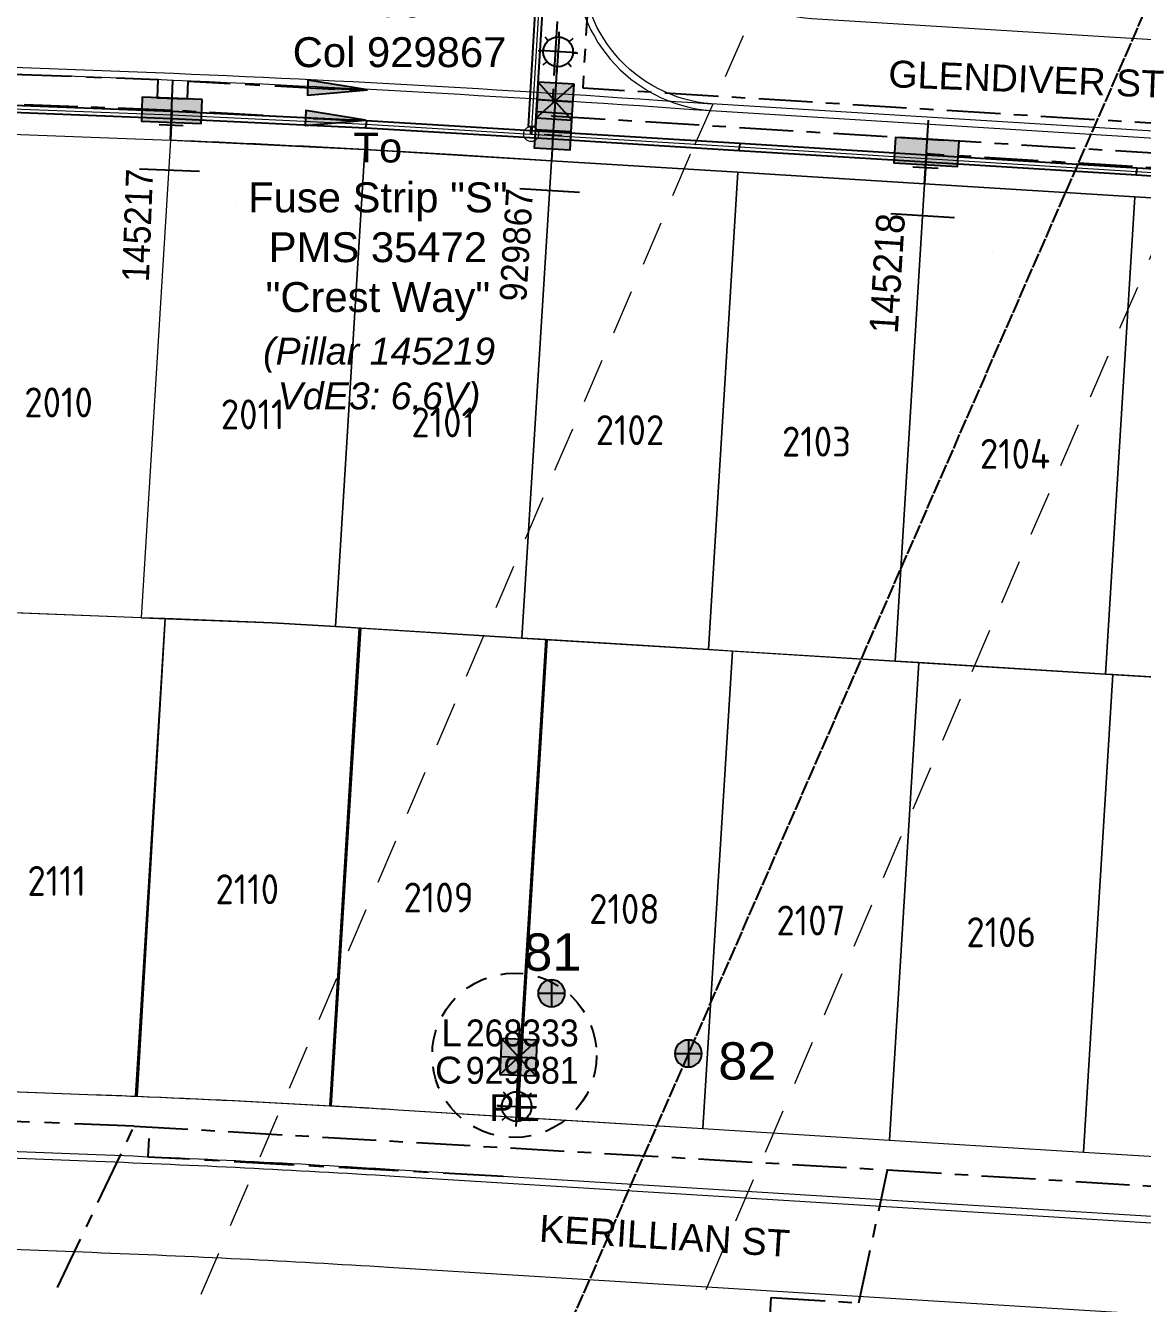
# Model space of a CAD drawing. Header units: metres. Extents: x 294745 to 296284, y 6233060 to 6235519.
# Drawn here: x 295184.8 to 295259.5, y 6233917.1 to 6234002.6 of the extents above; entities that cross this region are included whole.
import ezdxf
from ezdxf.enums import TextEntityAlignment as Align

# ---------------------------------------------------------------- set-up
doc = ezdxf.new("R2010")
doc.units = ezdxf.units.M
for name, pattern in [('Cable Exist OH', [1, 1, 0]), ('Cable Exist UG', [7, 4, -1, 1, -1]), ('Dash', [5, 3, -2]), ('DASHED', [19.05, 12.7, -6.35])]:
    doc.linetypes.add(name, pattern=pattern)
doc.layers.get('0').update_dxf_attribs({"color": 6})
doc.layers.get('Defpoints').update_dxf_attribs({"color": 250})
doc.layers.add('. Const Lines _SP', color=251, linetype='Continuous', lineweight=0, plot=False)
doc.layers.add('. Const Lines Circles _SP', color=251, linetype='Continuous', lineweight=0, plot=False)
doc.layers.add('. Const Trench (GIS)', color=7, linetype='Continuous', lineweight=0, true_color=0x990099, plot=False, transparency=0.3)
for name, color, linetype, lineweight in [('_User_HV_Final', 1, 'Continuous', 25), ('_User_LV_Exist', 5, 'Continuous', 25), ('_User_LV_Final', 5, 'Continuous', 25), ('Cadastre Easements_SP_EXT', 66, 'DASHED', 15), ('Cadastre Land Parcels_SP_EXT', 118, 'Continuous', 15), ('Cadastre Lot Numbers_SP_EXT', 118, 'Continuous', 15), ('Cadastre Road Names_SP_HV_LV_SL_EXT', 211, 'Continuous', 15), ('Mains_TR_EXT', 211, 'Continuous', 25)]:
    doc.layers.add(name, color=color, linetype=linetype, lineweight=lineweight)
for name, color, linetype in [('Duct_SP_EXT', 30, 'Continuous'), ('Equip_SP_SL_EXT', 7, 'Continuous'), ('SupportsOH_SP_TR_HV_LV_SL_EXT', 7, 'Continuous'), ('SupportsUG_SP_LV_EXT', 7, 'Continuous'), ('UG_Details_SP_MISC', 7, 'Continuous')]:
    doc.layers.add(name, color=color, linetype=linetype)
doc.layers.add('Kerb_SP_Existing', color=254, linetype='Continuous', lineweight=13, transparency=0.5)
doc.styles.add('COLUMN_LABEL', font='arial.ttf', dxfattribs={"height": 2})
doc.styles.add('LotNum', font='isocp.shx')
doc.styles.add('POLE_LABEL', font='arial.ttf', dxfattribs={"height": 2})
doc.styles.get("Standard").update_dxf_attribs({"font": 'arial.ttf'})
doc.linetypes.add('Cable 3', pattern='A,5,-0.01,[">>",Standard,S=1.5,R=0,X=0,Y=-0.735],-2.4', length=7.41)

# ---------------------------------------------------------------- blocks, each defined once
blk = doc.blocks.new('POLE_EXT')
blk.add_hatch(color=256).paths.add_polyline_path([(-0.9, 0, 1), (0.9, 0, 1)])
blk.add_lwpolyline([(-0.9, 0, 1), (0.9, 0, 1)], format="xyb", close=True)
at = {"layer": 'Defpoints', "linetype": 'DASHED'}
blk.add_line((0, 0.9), (0, -0.9), dxfattribs=at)
at = {"layer": 'Defpoints', "linetype": 'DASHED', "flags": 128}
blk.add_lwpolyline([(-0.9, 0), (0.9, 0)], dxfattribs=at)
at = {"flags": 8}
blk.add_attdef('pNumber', text='', height=1.8, dxfattribs=at).set_placement((2.5, 2.5), align=Align.MIDDLE_CENTER)
at = {"style": 'POLE_LABEL', "flags": 9}
for tag, p in [('STRUCTURE_PLANT_NUMBER', (1.355, 0.028)), ('STREET_CODE', (1.355, -0.2))]:
    blk.add_attdef(tag, text='', height=0.2, dxfattribs=at).set_placement(p, align=Align.MIDDLE_LEFT)
at = {"flags": 9}
for tag, p in [('OWNED_BY', (1.355, -0.4)), ('SPECIAL_USE', (1.355, -0.8)), ('PARENT', (1.355, -0.6)), ('cLV', (1.355, -1.4)), ('STATE', (1.355, -1)), ('hDepth', (1.355, -1.6)), ('hDia', (1.355, -1.8)), ('USAGE', (1.355, -1.2)), ('cHV', (1.355, -2)), ('LBRACKET', (1.355, -2.2)), ('LExisting', (1.355, -2.4)), ('LANTNUMBER', (1.355, -2.6)), ('cLinedev', (1.355, -3.4)), ('LOther', (1.355, -2.8)), ('LRemove', (1.355, -3)), ('LEGEND', (1.355, -3.2)), ('pExisting', (1.355, -3.8)), ('LOCATION', (1.355, -3.6)), ('PFNUMBER', (1.355, -4)), ('NEWPFNUMBER', (1.355, -4.2)), ('pFooting', (1.355, -4.4)), ('pNew', (1.355, -4.6)), ('pRelocate', (1.355, -5)), ('pRemove', (1.355, -5.2)), ('cspan', (1.355, -6)), ('pReplace', (1.355, -5.4)), ('pStay', (1.355, -5.6)), ('pType', (1.355, -5.8)), ('STREETNAME', (1.355, -6.2)), ('SUBURB', (1.355, -6.4)), ('NOTES', (1.355, -6.6)), ('MAINTAINED_BY', (1.355, -6.814)), ('OPERATED_BY', (1.355, -7.014))]:
    blk.add_attdef(tag, text='', height=0.2, dxfattribs=at).set_placement(p, align=Align.MIDDLE_LEFT)
at = {"flags": 1}
blk.add_attdef('Z', (1.355, -7.328), '', height=0.2, dxfattribs=at)
blk = doc.blocks.new('*U76')
at = {"layer": 'SupportsUG_SP_LV_EXT', "linetype": 'Continuous'}
h = blk.add_hatch(color=256, dxfattribs=at)
h.dxf.hatch_style = 1
h.paths.add_polyline_path([(-0.8, 0), (-0.8, 2), (0.8, 2), (0.8, 0)])
h = blk.add_hatch(color=256, dxfattribs=at)
h.dxf.hatch_style = 1
h.paths.add_polyline_path([(-0.8, -2), (-0.8, 0), (0.8, 0), (0.8, -2)])
blk.add_lwpolyline([(-0.8, 2), (-0.8, -1), (-0.8, 1), (-0.8, -2), (0.8, -2), (0.8, 2)], close=True)
at = {"layer": 'Defpoints'}
for p, q in [((4, -2), (4, 2)), ((2, 0), (-2, 0)), ((0, 0), (2, 0)), ((1, 0.8), (1, -0.8))]:
    blk.add_line(p, q, dxfattribs=at)
at = {"layer": 'Defpoints', "flags": 128}
for points in [[(6, 4.5), (6, 4.5)], [(6, -4.5), (6, -4.5)]]:
    blk.add_lwpolyline(points, dxfattribs=at)
at = {"width": 0.9}
blk.add_attdef('ASSET_NUM', text='', height=1.8, rotation=360, dxfattribs=at).set_placement((4, 2), align=Align.MIDDLE_LEFT)
for tag, flags, p in [('OWNED_BY', 9, (-0.2, 0)), ('STREETNAME', 9, (-0.175, 0)), ('SUBURB', 1, (-0.158, 0)), ('PARENT', 9, (-0.143, 0)), ('NOTES', 9, (-0.127, 0)), ('LOCATION', 9, (-0.111, 0)), ('LEGEND', 9, (-0.091, 0)), ('SUPPORT_TYPE', 9, (-0.072, 0)), ('USAGE', 9, (-0.056, 0)), ('STATE', 9, (-0.032, 0))]:
    blk.add_attdef(tag, text='', height=0.01, rotation=270, dxfattribs=dict(flags=flags)).set_placement(p, align=Align.CENTER)
blk = doc.blocks.new('*U79')
at = {"layer": 'SupportsUG_SP_LV_EXT', "linetype": 'Continuous'}
h = blk.add_hatch(color=256, dxfattribs=at)
h.dxf.hatch_style = 1
h.paths.add_polyline_path([(-0.8, 0), (-0.8, 2), (0.8, 2), (0.8, 0)])
h = blk.add_hatch(color=256, dxfattribs=at)
h.dxf.hatch_style = 1
h.paths.add_polyline_path([(-0.8, -2), (-0.8, 0), (0.8, 0), (0.8, -2)])
blk.add_lwpolyline([(-0.8, 2), (-0.8, -1), (-0.8, 1), (-0.8, -2), (0.8, -2), (0.8, 2)], close=True)
at = {"layer": 'Defpoints'}
for p, q in [((4, -2), (4, 2)), ((2, 0), (-2, 0)), ((0, 0), (2, 0)), ((1, 0.8), (1, -0.8))]:
    blk.add_line(p, q, dxfattribs=at)
at = {"layer": 'Defpoints', "flags": 128}
for points in [[(6, 4.5), (6, 4.5)], [(6, -4.5), (6, -4.5)]]:
    blk.add_lwpolyline(points, dxfattribs=at)
at = {"width": 0.9}
blk.add_attdef('ASSET_NUM', text='', height=1.8, rotation=360, dxfattribs=at).set_placement((5.885, 2), align=Align.MIDDLE_LEFT)
for tag, flags, p in [('OWNED_BY', 9, (1.685, 0)), ('STREETNAME', 9, (1.71, 0)), ('SUBURB', 1, (1.726, 0)), ('PARENT', 9, (1.742, 0)), ('NOTES', 9, (1.757, 0)), ('LOCATION', 9, (1.774, 0)), ('LEGEND', 9, (1.793, 0)), ('SUPPORT_TYPE', 9, (1.813, 0)), ('USAGE', 9, (1.829, 0)), ('STATE', 9, (1.853, 0))]:
    blk.add_attdef(tag, text='', height=0.01, rotation=270, dxfattribs=dict(flags=flags)).set_placement(p, align=Align.CENTER)
blk = doc.blocks.new('*U121')
blk.add_hatch(color=256).paths.add_polyline_path([(1.2, 1.2), (-1.2, 1.2), (-1.2, -1.2), (1.2, -1.2)])
blk.add_lwpolyline([(-1.2, 1.2), (-1.2, -1.2), (1.2, -1.2), (1.2, 1.2)], close=True)
at = {"layer": 'Defpoints', "flags": 128}
for points in [[(4, 2), (4, -2)], [(0, 1.2), (0, -1.2)], [(0, 0), (2, 0)], [(0.3, 0.6), (0.3, -0.6)]]:
    blk.add_lwpolyline(points, dxfattribs=at)
at = {"style": 'COLUMN_LABEL', "width": 0.9, "flags": 8}
blk.add_attdef('ASSET_NUM', text='', height=1.8, rotation=360, dxfattribs=at).set_placement((4, 2), align=Align.MIDDLE_LEFT)
at = {"flags": 1}
blk.add_attdef('Z', (-2.351, -1.813), '', height=0.2, rotation=270, dxfattribs=at)
at = {"flags": 9}
for tag, p in [('NOTES', (-2, -1.813)), ('SUBURB', (-1.8, -1.813)), ('STREETNAME', (-1.6, -1.813)), ('LOCATION', (-1.4, -1.813)), ('LEGEND', (-1.2, -1.813)), ('USAGE', (-1, -1.813)), ('STATE', (-0.8, -1.813)), ('OWNED_BY', (-0.6, -1.813)), ('COLUMN_TYPE', (-0.4, -1.813))]:
    blk.add_attdef(tag, text='', height=0.2, rotation=270, dxfattribs=at).set_placement(p, align=Align.MIDDLE_LEFT)
for tag, style, p in [('STREET_CODE', 'COLUMN_LABEL', (-0.2, -1.813)), ('STRUCTURE_PLANT_NUMBER', 'POLE_LABEL', (0.031, -1.813))]:
    blk.add_attdef(tag, text='', height=0.2, rotation=270, dxfattribs=dict(at, style=style)).set_placement(p, align=Align.MIDDLE_LEFT)
blk = doc.blocks.new('*U171')
at = {"linetype": 'Continuous'}
h = blk.add_hatch(color=256, dxfattribs=at)
h.dxf.hatch_style = 1
h.paths.add_polyline_path([(-2.8, 1.2), (-5.2, 1.2), (-5.2, -1.2), (-2.8, -1.2)])
h = blk.add_hatch(color=256)
h.dxf.hatch_style = 1
h.paths.add_polyline_path([(-2.8, 1.2), (-5.2, -1.2), (-5.2, 1.2)])
for p, q in [((-2.8, 1.2), (-5.2, -1.2)), ((-5.2, 1.2), (-2.8, -1.2)), ((-1.639, 0.939), (-1.404, 0.704)), ((-0.7, 1.327), (-0.7, 0.996)), ((0.239, 0.939), (0.004, 0.704)), ((-4, 0), (-1.696, 0)), ((-1.639, -0.939), (-1.404, -0.704)), ((0.239, -0.939), (0.004, -0.704)), ((0.296, 0), (0.627, 0)), ((-0.7, -0.996), (-0.7, -1.327))]:
    blk.add_line(p, q)
blk.add_line((0.296, 0), (-2.246, 0), dxfattribs=at)
blk.add_lwpolyline([(-2.8, -1.2), (-2.8, 1.2), (-5.2, 1.2), (-5.2, -1.2)], close=True)
at = {"linetype": 'Continuous', "flags": 128}
blk.add_lwpolyline([(-0.7, -1.244), (-0.7, 1.244)], dxfattribs=at)
blk.add_circle((-0.7, 0), 0.996)
at = {"layer": 'Defpoints', "transparency": 33554559}
for p, q in [((-4, -1.2), (-4, 1.2)), ((-4, 0), (-6, 0))]:
    blk.add_line(p, q, dxfattribs=at)
blk = doc.blocks.new('*U176')
at = {"linetype": 'Continuous'}
h = blk.add_hatch(color=256, dxfattribs=at)
h.dxf.hatch_style = 1
h.paths.add_polyline_path([(5.26, 1.202), (2.86, 1.202), (2.86, -1.198), (5.26, -1.198)])
h = blk.add_hatch(color=256)
h.dxf.hatch_style = 1
h.paths.add_polyline_path([(5.26, 1.202), (2.86, -1.198), (2.86, 1.202)])
for p, q in [((5.26, 1.202), (2.86, -1.198)), ((2.86, 1.202), (5.26, -1.198)), ((6.421, 0.941), (6.656, 0.706)), ((7.36, 1.329), (7.36, 0.997)), ((8.299, 0.941), (8.064, 0.706)), ((4.06, 0.002), (6.364, 0.002)), ((8.356, 0.002), (8.687, 0.002)), ((6.421, -0.937), (6.656, -0.702)), ((8.299, -0.937), (8.064, -0.702)), ((7.36, -0.994), (7.36, -1.326))]:
    blk.add_line(p, q)
blk.add_line((8.356, 0.002), (5.814, 0.002), dxfattribs=at)
blk.add_lwpolyline([(5.26, -1.198), (5.26, 1.202), (2.86, 1.202), (2.86, -1.198)], close=True)
at = {"linetype": 'Continuous', "flags": 128}
blk.add_lwpolyline([(7.36, -1.243), (7.36, 1.246)], dxfattribs=at)
blk.add_circle((7.36, 0.002), 0.996)
at = {"layer": 'Defpoints', "transparency": 33554559}
for p, q in [((4.06, -1.198), (4.06, 1.202)), ((4.06, 0.002), (2.06, 0.002))]:
    blk.add_line(p, q, dxfattribs=at)
blk = doc.blocks.new('*U148')
at = {"linetype": 'Dash', "ltscale": 0.5}
blk.add_circle((0, 0), 5.5, dxfattribs=at)
at = {"char_height": 1.8, "attachment_point": 6, "line_spacing_factor": 0.85}
for s, insert in [('L', (-3.5, 1.5)), ('C', (-3.5, -1))]:
    blk.add_mtext(s, dxfattribs=dict(at, insert=insert))
at = {"insert": (0, -2.6), "char_height": 1.8, "attachment_point": 2}
blk.add_mtext('PE', dxfattribs=at)
blk.add_mtext('PE', dxfattribs=at)
at = {"width": 0.9}
for tag, p in [('SNUMBER', (-3.25, 1.5)), ('CNUMBER', (-3.25, -1))]:
    blk.add_attdef(tag, text='', height=1.8, dxfattribs=at).set_placement(p, align=Align.MIDDLE_LEFT)
at = {"flags": 1}
blk.add_attdef('Z', (0, 0), '', height=0.2, dxfattribs=at)
blk = doc.blocks.new('*U152')
h = blk.add_hatch(color=256)
h.dxf.hatch_style = 1
h.paths.add_polyline_path([(4, 0.06), (-0.007, 0.5), (0.007, -0.5)])
blk.add_line((0.5, 0.008), (4, 0.06))
at = {"flags": 128}
blk.add_lwpolyline([(4, 0.06), (-0.007, 0.5), (0.007, -0.5)], close=True, dxfattribs=at)
blk.add_circle((0, 0), 0.0001)

msp = doc.modelspace()

# ---------------------------------------------------------------- linework, layer by layer
at = {"layer": '. Const Lines _SP', "linetype": 'Continuous', "lineweight": 0, "flags": 128}
for points in [[(295219.7027, 6234013.9377), (295218.5871, 6233995.3657)], [(295118.0325, 6233997.8805), (295143.9994, 6233996.8872), (295156.4937, 6233996.4096), (295168.988, 6233995.9316), (295181.4822, 6233995.4534), (295194.4761, 6233994.9532), (295207.4624, 6233994.3309), (295219.94, 6233993.5813), (295232.4162, 6233992.8111), (295244.8924, 6233992.0409), (295258.9657, 6233991.172), (295271.4419, 6233990.4018), (295283.9181, 6233989.6316), (295296.3942, 6233988.8613), (295309.3695, 6233988.0603), (295318.2747, 6233987.5105)]]:
    msp.add_lwpolyline(points, dxfattribs=at)
at = {"layer": '. Const Lines Circles _SP', "lineweight": 0}
msp.add_circle((295218.5871, 6233995.3657), 0.5, dxfattribs=at)
at = {"layer": '. Const Trench (GIS)', "linetype": 'Continuous', "lineweight": 0, "flags": 128}
msp.add_lwpolyline([(295118.0975, 6233999.5793), (295144.0643, 6233998.5859), (295156.5586, 6233998.1084), (295169.053, 6233997.6303), (295181.5472, 6233997.1521), (295194.5495, 6233996.6516), (295207.5541, 6233996.0284), (295220.0433, 6233995.2782), (295232.521, 6233994.5079), (295244.9972, 6233993.7376), (295259.0704, 6233992.8688), (295271.5467, 6233992.0986), (295284.0229, 6233991.3283), (295296.4989, 6233990.5581), (295309.4742, 6233989.7571), (295318.3795, 6233989.2073)], dxfattribs=at)
at = {"layer": '_User_HV_Final', "linetype": 'Cable Exist UG', "ltscale": 0.9, "flags": 128}
for points in [[(295223.8543, 6234053.1618), (295223.8543, 6234053.1618), (295223.8543, 6234053.1618), (295223.8543, 6234053.1618), (295220.912, 6234012.6411), (295219.9476, 6233996.5863), (295319.695, 6233990.4286), (295326.0496, 6233983.2779), (295322.8826, 6233926.8805), (295321.6203, 6233904.401), (295318.4534, 6233848.0035), (295311.3175, 6233841.6621), (295298.9995, 6233842.4225), (295235.259, 6233846.3576), (295235.9069, 6233833.1216), (295238.3566, 6233830.5343), (295238.5406, 6233804.3713), (295223.541, 6233804.2658), (295223.4777, 6233813.2655)], [(295271.3889, 6234051.648), (295270.0916, 6234033.6948), (295246.154, 6234035.4246), (295246.5864, 6234041.409), (295231.6254, 6234042.4901), (295231.3825, 6234039.1285), (295224.88, 6234039.671), (295224.88, 6234039.671), (295222.8482, 6234011.69), (295222.0315, 6233998.4617), (295320.6418, 6233992.3739), (295328.0927, 6233983.9897), (295326.4632, 6233954.9719), (295332.4487, 6233954.5455), (295332.9533, 6233963.5305), (295343.9339, 6233962.9166), (295344.2689, 6233968.9072)]]:
    msp.add_lwpolyline(points, dxfattribs=at)
at = {"layer": '_User_LV_Exist', "linetype": 'Cable Exist UG', "flags": 128}
for points in [[(295193.6036, 6233997.7982), (295193.6515, 6233998.9896), (295169.1369, 6233999.9079)], [(295195.6013, 6233997.7025), (295195.6587, 6233998.9011), (295207.1845, 6233998.2774)], [(295192.0433, 6233928.9975), (295167.0655, 6233929.9512)], [(295193.0118, 6233928.1596), (295192.9528, 6233926.9507), (295217.4404, 6233925.6062)]]:
    msp.add_lwpolyline(points, dxfattribs=at)
at = {"layer": '_User_LV_Exist', "linetype": 'Cable Exist UG', "ltscale": 0.9}
for points in [[(295194.5641, 6233996.9513), (295144.0756, 6233998.881)], [(295206.9569, 6233996.2354), (295194.5641, 6233996.9513)], [(295296.5174, 6233990.8575), (295245.0157, 6233994.0371)], [(295186.9136, 6233918.1893), (295192.0433, 6233928.9975)], [(295192.0433, 6233928.9975), (295242.4224, 6233926.0677)], [(295240.3701, 6233915.1596), (295234.5195, 6233915.5208), (295234.6435, 6233917.5308), (295240.4942, 6233917.1696), (295242.4224, 6233926.0677)], [(295242.4224, 6233926.0677), (295292.8264, 6233922.956)]]:
    msp.add_lwpolyline(points, dxfattribs=at)
at = {"layer": 'Cadastre Easements_SP_EXT', "linetype": 'Dash'}
msp.add_lwpolyline([(295260.3174, 6233987.8473), (295260.3204, 6233987.8562), (295388.9272, 6234276.4674), (295518.0345, 6234444.0561), (295497.5694, 6234449.8291), (295486.6826, 6234452.901), (295355.1317, 6234275.8483), (295229.2309, 6233994.0083), (295229.227, 6233993.9992), (295038.3437, 6233549.2052), (295053.5562, 6233510.0481), (295054.4071, 6233509.3087), (295260.3174, 6233987.8473)], close=True, dxfattribs=at)
at = {"layer": 'Cadastre Easements_SP_EXT', "linetype": 'Continuous', "flags": 128}
for points in [[(295181.4822, 6233995.4534), (295194.4761, 6233994.9532), (295192.5038, 6233963.0052), (295179.5099, 6233963.5054)], [(295232.4162, 6233992.8111), (295219.94, 6233993.5813), (295217.9682, 6233961.6421), (295230.4444, 6233960.8719)], [(295244.8924, 6233992.0409), (295232.4162, 6233992.8111), (295230.4444, 6233960.8719), (295242.9206, 6233960.1017)], [(295258.9657, 6233991.172), (295244.8924, 6233992.0409), (295242.9206, 6233960.1017), (295256.9939, 6233959.2328)], [(295271.4419, 6233990.4018), (295258.9657, 6233991.172), (295256.9939, 6233959.2328), (295269.4701, 6233958.4626)], [(295232.0411, 6233960.7733), (295230.4444, 6233960.8719), (295219.5649, 6233961.5436), (295217.5931, 6233929.6044), (295230.0693, 6233928.8341)], [(295244.5174, 6233960.0031), (295242.9206, 6233960.1017), (295232.0411, 6233960.7733), (295230.0693, 6233928.8341), (295242.5456, 6233928.0639)], [(295257.4927, 6233959.202), (295256.9939, 6233959.2328), (295244.5174, 6233960.0031), (295242.5456, 6233928.0639), (295255.5209, 6233927.2629)], [(295269.9689, 6233958.4318), (295269.4701, 6233958.4626), (295257.4927, 6233959.202), (295255.5209, 6233927.2629), (295267.9971, 6233926.4926)]]:
    msp.add_lwpolyline(points, close=True, dxfattribs=at)
for points in [[(295207.4624, 6233994.3309, 0.0035292), (295194.4761, 6233994.9532), (295192.504, 6233963.0083), (295201.27, 6233962.673), (295205.4919, 6233962.4124)], [(295219.94, 6233993.5813), (295213.6341, 6233993.9706, 0.0016781), (295207.4624, 6233994.3309), (295205.4919, 6233962.4124), (295217.9682, 6233961.6421)], [(295194.103, 6233962.9472), (295192.504, 6233963.0083), (295181.6087, 6233963.4251), (295179.6363, 6233931.4764), (295189.5189, 6233931.0991, -0.0007624), (295192.1304, 6233930.9956)], [(295207.0887, 6233962.3138), (295205.4919, 6233962.4124), (295201.27, 6233962.673), (295194.103, 6233962.9472), (295192.1304, 6233930.9956, -0.0037927), (295205.1161, 6233930.3624)], [(295219.5649, 6233961.5436), (295217.9682, 6233961.6421), (295207.0887, 6233962.3138), (295205.1161, 6233930.3624, -0.0013368), (295209.6906, 6233930.0922), (295217.5931, 6233929.6044)]]:
    msp.add_lwpolyline(points, format="xyb", close=True, dxfattribs=at)
at = {"layer": 'Cadastre Land Parcels_SP_EXT', "linetype": 'Continuous', "flags": 128}
for points in [[(295181.4822, 6233995.4534), (295194.4761, 6233994.9532), (295192.5038, 6233963.0052), (295179.5099, 6233963.5054)], [(295232.4162, 6233992.8111), (295219.94, 6233993.5813), (295217.9682, 6233961.6421), (295230.4444, 6233960.8719)], [(295244.8924, 6233992.0409), (295232.4162, 6233992.8111), (295230.4444, 6233960.8719), (295242.9206, 6233960.1017)], [(295258.9657, 6233991.172), (295244.8924, 6233992.0409), (295242.9206, 6233960.1017), (295256.9939, 6233959.2328)], [(295271.4419, 6233990.4018), (295258.9657, 6233991.172), (295256.9939, 6233959.2328), (295269.4701, 6233958.4626)], [(295232.0411, 6233960.7733), (295230.4444, 6233960.8719), (295219.6649, 6233961.5374), (295217.6931, 6233929.5982), (295230.0693, 6233928.8341)], [(295244.5174, 6233960.0031), (295242.9206, 6233960.1017), (295232.0411, 6233960.7733), (295230.0693, 6233928.8341), (295242.5456, 6233928.0639)], [(295257.4927, 6233959.202), (295256.9939, 6233959.2328), (295244.5174, 6233960.0031), (295242.5456, 6233928.0639), (295255.5209, 6233927.2629)], [(295269.9689, 6233958.4318), (295269.4701, 6233958.4626), (295257.4927, 6233959.202), (295255.5209, 6233927.2629), (295267.9971, 6233926.4926)]]:
    msp.add_lwpolyline(points, close=True, dxfattribs=at)
for points in [[(295207.4624, 6233994.3309, 0.0035292), (295194.4761, 6233994.9532), (295192.504, 6233963.0083), (295201.27, 6233962.673), (295205.4919, 6233962.4124)], [(295219.94, 6233993.5813), (295213.6341, 6233993.9706, 0.0016781), (295207.4624, 6233994.3309), (295205.4919, 6233962.4124), (295217.9682, 6233961.6421)], [(295194.103, 6233962.9472), (295192.504, 6233963.0083), (295181.7089, 6233963.4213), (295179.7365, 6233931.4733), (295189.5189, 6233931.0991, -0.00079), (295192.2306, 6233930.9915)], [(295207.1887, 6233962.3076), (295205.4919, 6233962.4124), (295201.27, 6233962.673), (295194.103, 6233962.9472), (295192.2306, 6233930.9915, -0.0037921), (295205.2162, 6233930.3567)], [(295219.6649, 6233961.5374), (295217.9682, 6233961.6421), (295207.1887, 6233962.3076), (295205.2162, 6233930.3567, -0.0013069), (295209.6906, 6233930.0922), (295217.6931, 6233929.5982)]]:
    msp.add_lwpolyline(points, format="xyb", close=True, dxfattribs=at)
at = {"layer": 'Duct_SP_EXT'}
for p, q in [((295219.4269, 6234013.4533), (295218.3775, 6233995.8791)), ((295219.9061, 6234013.4247), (295218.8567, 6233995.8505)), ((295181.538, 6233996.9123), (295194.5391, 6233996.4119)), ((295181.5564, 6233997.3919), (295194.5598, 6233996.8914)), ((295194.5598, 6233996.8914), (295194.5495, 6233996.6516)), ((295194.5598, 6233996.8914), (295207.567, 6233996.2681)), ((295194.5391, 6233996.4119), (295194.5495, 6233996.6516)), ((295194.5391, 6233996.4119), (295207.5411, 6233995.7888)), ((295207.5411, 6233995.7888), (295207.5541, 6233996.0284)), ((295207.567, 6233996.2681), (295207.5541, 6233996.0284)), ((295207.567, 6233996.2681), (295220.0593, 6233995.5177)), ((295207.5411, 6233995.7888), (295220.0301, 6233995.0385)), ((295218.3775, 6233995.8791), (295218.6171, 6233995.8648)), ((295218.8567, 6233995.8505), (295218.6171, 6233995.8648)), ((295220.0301, 6233995.0385), (295220.0447, 6233995.2781)), ((295220.0593, 6233995.5177), (295220.0447, 6233995.2781)), ((295220.0593, 6233995.5177), (295232.5357, 6233994.7474)), ((295220.0301, 6233995.0385), (295232.5062, 6233994.2683)), ((295232.5062, 6233994.2683), (295232.521, 6233994.5079)), ((295232.5357, 6233994.7474), (295232.521, 6233994.5079)), ((295232.5357, 6233994.7474), (295245.012, 6233993.9772)), ((295232.5062, 6233994.2683), (295244.9824, 6233993.4981)), ((295244.9824, 6233993.4981), (295244.9972, 6233993.7376)), ((295244.9824, 6233993.4981), (295259.0556, 6233992.6293)), ((295245.012, 6233993.9772), (295244.9972, 6233993.7376)), ((295245.012, 6233993.9772), (295259.0852, 6233993.1083)), ((295259.0556, 6233992.6293), (295259.0704, 6233992.8688)), ((295259.0556, 6233992.6293), (295271.5319, 6233991.859)), ((295259.0852, 6233993.1083), (295259.0704, 6233992.8688)), ((295259.0852, 6233993.1083), (295271.5614, 6233992.3381))]:
    msp.add_line(p, q, dxfattribs=at)
at = {"layer": 'Kerb_SP_Existing'}
msp.add_line((295230.6089, 6233996.9299), (295318.5489, 6233991.5012), dxfattribs=at)
at = {"layer": 'Kerb_SP_Existing', "flags": 128}
for points in [[(295326.7946, 6233985.9619, 0.2919312), (295318.5767, 6233991.9504), (295230.6458, 6233997.3784, -0.4113646), (295221.9913, 6234007.4836), (295226.264, 6234066.3257), (295226.5104, 6234069.7188, 0.4173883), (295217.6675, 6234079.8353), (295214.6732, 6234080.0201), (295213.8706, 6234080.0051, 0.1235058), (295211.5808, 6234079.1826, -0.1618998), (295208.5395, 6234078.3423, 0.003458), (295195.2976, 6234078.9363), (295061.7714, 6234084.0441, -0.0067717), (295034.8557, 6234085.4389, -0.1679553), (295031.821, 6234086.6485, 0.1615429), (295028.9108, 6234087.8508, -0.0017184), (295022.104, 6234088.3615, 0.1392797), (295003.3513, 6234084.5904, 0.2191615), (294995.3863, 6234074.4133, 0.1485343), (294996.9438, 6234049.4654)], [(295119.4918, 6234002.2779), (295192.2623, 6233999.5251, -0.0082949), (295230.6458, 6233997.3784, -0.0082927)], [(295121.8631, 6234001.7396), (295192.245, 6233999.0754, -0.0082949), (295230.6132, 6233996.9296, -0.0082949)], [(295165.734, 6233927.5557), (295189.4721, 6233926.6477, -0.0058559), (295209.4163, 6233925.6507), (295313.933, 6233919.1983, 0.4158717), (295324.4275, 6233928.5253), (295327.1673, 6233977.4)], [(295165.7512, 6233928.0054), (295189.4893, 6233927.0973, -0.0058559), (295209.4441, 6233926.0998), (295313.9607, 6233919.6474, 0.4158717), (295323.9782, 6233928.5505), (295326.718, 6233977.4252)], [(295165.5007, 6233921.4602), (295189.2389, 6233920.5521, -0.0058559), (295209.0405, 6233919.5623), (295313.7007, 6233913.101, -0.4125853), (295322.9751, 6233902.6647), (295319.998, 6233849.6474, -0.4158437), (295309.5035, 6233840.3213), (295204.5488, 6233846.8008, 0.0072613), (295182.1071, 6233847.8594)]]:
    msp.add_lwpolyline(points, format="xyb", dxfattribs=at)
msp.add_lwpolyline([(295232.3531, 6234065.9534), (295232.614, 6234069.5471, -0.3936785), (295242.0569, 6234078.3126), (295242.6215, 6234078.2947), (295245.6158, 6234078.1098, -0.135063), (295248.1254, 6234077.2498), (295248.5485, 6234076.9269, 0.1622771), (295251.4811, 6234075.7439), (295290.5731, 6234073.3305, 0.144386), (295293.3305, 6234073.962), (295293.629, 6234074.1438, -0.1079365), (295295.6209, 6234074.9091), (295296.6849, 6234074.957), (295297.0665, 6234074.9335, -0.0916073), (295319.7905, 6234069.2673), (295321.4315, 6234068.4925, -0.1841656), (295327.973, 6234061.4893, -0.1153975), (295331.2161, 6234041.0413), (295331.0011, 6234038.0799), (295329.9443, 6234023.6467, 0.0025979), (295328.8312, 6234006.9496, -0.4158436), (295318.8138, 6233998.0473), (295237.3648, 6234003.0756, -0.4173881), (295228.5219, 6234013.1921)], format="xyb", close=True, dxfattribs=at)
at = {"layer": 'Kerb_SP_Existing'}
msp.add_lwpolyline([(295221.5425, 6234007.5162, 0.4113657), (295230.6089, 6233996.9299, 0.4113646)], format="xyb", dxfattribs=at)
at = {"layer": 'Mains_TR_EXT', "linetype": 'Cable Exist OH'}
msp.add_lwpolyline([(295311.168, 6234121.374), (295229.099, 6233933.854), (295151.755, 6233757.22)], dxfattribs=at)
at = {"layer": 'UG_Details_SP_MISC', "color": 7, "linetype": 'Cable Exist UG', "lineweight": 40, "flags": 128}
msp.add_lwpolyline([(295218.6171, 6233995.8648), (295218.5871, 6233995.3657)], dxfattribs=at)

# ---------------------------------------------------------------- block references
at = {"layer": '_User_LV_Exist'}
for name, p, rotation in [('*U176', (295219.9348, 6233993.5215), 86.46727069844451), ('*U171', (295217.5931, 6233929.6044), 267.8134578501125)]:
    msp.add_blockref(name, p, dxfattribs=dict(at, rotation=rotation))
at = {"layer": '_User_LV_Exist', "linetype": 'DASHED'}
msp.add_blockref('*U148', (295217.466, 6233933.7286), dxfattribs=at).add_auto_attribs({'SNUMBER': '268333', 'CNUMBER': '929881'})
at = {"layer": '_User_LV_Final', "rotation": 356.9623602600096}
for p in [(295203.6394, 6233998.4689), (295203.5015, 6233996.4347)]:
    msp.add_blockref('*U152', p, dxfattribs=at)
at = {"layer": 'Equip_SP_SL_EXT'}
ref = msp.add_blockref('*U121', (295220.0632, 6233995.5775), dxfattribs=dict(at, rotation=266.4672706991625))
ref.add_attrib('ASSET_NUM', '929867', dxfattribs={"layer": '0', "height": 1.8, "rotation": 266.467271, "style": 'COLUMN_LABEL', "text_generation_flag": 6, "width": 0.9}).set_placement((295217.8205, 6233991.7084), align=Align.MIDDLE_RIGHT)
at = {"layer": 'SupportsOH_SP_TR_HV_LV_SL_EXT'}
ref = msp.add_blockref('POLE_EXT', (295219.946, 6233937.885), dxfattribs=at)
ref.add_attrib('ASSET_NUM', '81', dxfattribs={"layer": '0', "height": 2.5, "style": 'POLE_LABEL'}).set_placement((295221.946, 6233938.635), align=Align.BOTTOM_RIGHT)
ref = msp.add_blockref('POLE_EXT', (295229.099, 6233933.854), dxfattribs=at)
ref.add_attrib('ASSET_NUM', '82', dxfattribs={"layer": '0', "height": 2.5, "style": 'POLE_LABEL'}).set_placement((295231.099, 6233934.604), align=Align.TOP_LEFT)
at = {"layer": 'SupportsUG_SP_LV_EXT', "linetype": 'Continuous'}
ref = msp.add_blockref('*U76', (295194.5506, 6233996.9518), dxfattribs=dict(at, rotation=267.865))
ref.add_attrib('ASSET_NUM', '145217', dxfattribs={"layer": '0', "height": 1.8, "rotation": 267.865, "text_generation_flag": 6, "width": 0.9}).set_placement((295192.403, 6233993.0291), align=Align.MIDDLE_RIGHT)
ref = msp.add_blockref('*U79', (295245.0235, 6233994.1638), dxfattribs=dict(at, xscale=1.063503137260721, yscale=1.063503137260721, zscale=1.063503137260721, rotation=266.46727068998))
ref.add_attrib('ASSET_NUM', '145218', dxfattribs={"layer": '0', "height": 1.91431, "rotation": 266.467271, "text_generation_flag": 6, "width": 0.9}).set_placement((295242.6384, 6233990.049), align=Align.MIDDLE_RIGHT)

# ---------------------------------------------------------------- texts
at = {"layer": '_User_LV_Exist', "linetype": 'Cable 3', "attachment_point": 5}
for s, insert, char_height in [('To\\PCol 929867{\\H0.66666x; }', (295209.7839, 6234002.4954), 2), ('To\\PFuse Strip "S" \\PPMS 35472\\P"Crest Way"', (295208.3355, 6233989.1601), 2), ('{\\fArial|b0|i1|c0|p34;(Pillar 145219\\PVdE3: 6.6V)}', (295208.4185, 6233979.0731), 1.8)]:
    msp.add_mtext(s, dxfattribs=dict(at, insert=insert, char_height=char_height))
at = {"layer": 'Cadastre Lot Numbers_SP_EXT', "linetype": 'DASHED', "char_height": 2, "attachment_point": 5, "style": 'LotNum'}
for s, insert in [('\\P2010', (295186.9837, 6233979.0789)), ('\\P2011', (295199.959, 6233978.2778)), ('\\P2101', (295212.7004, 6233977.7445)), ('\\P2102', (295225.1922, 6233977.2266)), ('\\P2103', (295237.6684, 6233976.4564)), ('\\P2104', (295250.9432, 6233975.6369)), ('\\P2111', (295186.8606, 6233947.0657)), ('\\P2110', (295199.6006, 6233946.5093)), ('\\P2109', (295212.3904, 6233945.956)), ('\\P2108', (295224.8171, 6233945.1888)), ('\\P2107', (295237.2934, 6233944.4186)), ('\\P2106', (295250.0191, 6233943.633))]:
    msp.add_mtext(s, dxfattribs=dict(at, insert=insert))
at = {"layer": 'Cadastre Road Names_SP_HV_LV_SL_EXT', "linetype": 'DASHED', "char_height": 1.8, "attachment_point": 5}
for s, insert, rotation in [('GLENDIVER ST', (295251.6953, 6233999.0357), 357.786362), ('KERILLIAN ST', (295227.5085, 6233921.6397), 356.467271)]:
    msp.add_mtext(s, dxfattribs=dict(at, insert=insert, rotation=rotation))

doc.saveas('drawing.dxf')
